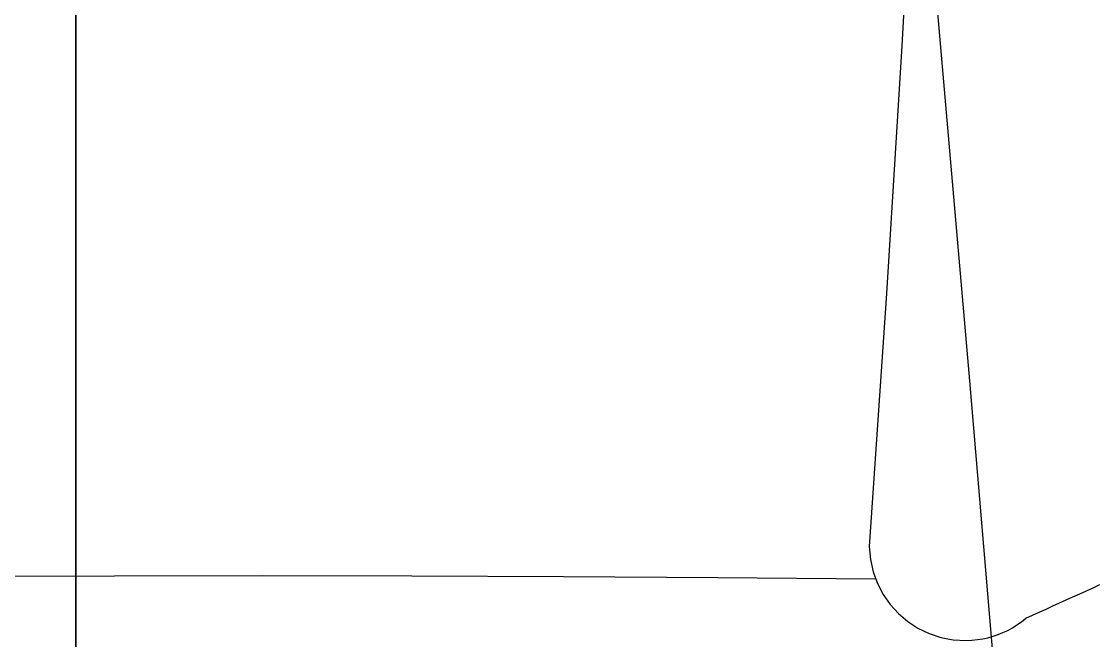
# Model space of a CAD drawing. Extents: x 11992 to 29481, y -6727 to 6811.
# Drawn here: x 24578.55 to 24622.31, y 2903.4 to 2928.59 of the extents above; entities that cross this region are included whole.
import ezdxf

# ---------------------------------------------------------------- set-up
doc = ezdxf.new("R2010")
doc.units = 0
doc.header["$MEASUREMENT"] = 0
doc.layers.get('0').update_dxf_attribs({"color": 8, "linetype": 'CONTINUOUS'})
doc.layers.add('zoylight 5回路', color=4, linetype='CONTINUOUS')

msp = doc.modelspace()

# ---------------------------------------------------------------- linework, layer by layer
for p, q in [((24580.771, 3074.054, -2436.529), (24580.771, 2514.462, -2436.529)), ((24614.952, 2937.498, -1636.428), (24614.391, 2927.598, -1636.428)), ((24580.771, 2887.59, -2436.329), (24580.771, 2934.256, -2436.329)), ((24580.771, 2934.256, -2436.329), (24580.771, 2887.59, -2436.329)), ((24580.771, 2887.59, -2428.529), (24580.771, 2934.256, -2428.529)), ((24580.771, 2934.256, -2428.529), (24580.771, 2887.59, -2428.529)), ((24580.771, 2886.924, -2426.529), (24580.771, 2933.257, -2426.529)), ((24580.771, 2933.257, -2426.529), (24580.771, 2886.924, -2426.529)), ((24580.771, 2916.05, -2413.605), (24580.771, 2929.323, -2416.612)), ((24580.771, 2928.593, -1887.596), (24580.771, 2929.293, -1883.469)), ((24580.771, 2928.769, -1793.687), (24580.771, 2928.489, -1795.789)), ((24580.771, 2928.459, -1632.027), (24580.771, 2928.733, -1630.927)), ((24580.771, 2928.68, -2238.746), (24580.771, 2928.43, -2238.965)), ((24580.771, 2928.595, -1887.605), (24580.771, 2927.892, -1891.732)), ((24580.771, 2927.891, -1891.723), (24580.771, 2928.593, -1887.596)), ((24580.771, 2928.489, -1795.789), (24580.771, 2928.209, -1797.891)), ((24580.771, 2928.187, -1633.127), (24580.771, 2928.459, -1632.027)), ((24580.771, 2928.43, -2238.965), (24580.771, 2928.179, -2239.184)), ((24580.771, 2928.209, -1797.891), (24580.771, 2927.93, -1799.993)), ((24580.771, 2927.916, -1634.228), (24580.771, 2928.187, -1633.127)), ((24580.771, 2928.179, -2239.184), (24580.771, 2927.928, -2239.403)), ((24580.771, 2927.93, -1799.993), (24580.771, 2927.651, -1802.096)), ((24580.771, 2927.928, -2239.403), (24580.771, 2927.677, -2239.622)), ((24580.771, 2927.647, -1635.33), (24580.771, 2927.916, -1634.228)), ((24580.771, 2927.892, -1891.732), (24580.771, 2927.186, -1895.857)), ((24580.771, 2927.185, -1895.848), (24580.771, 2927.891, -1891.723)), ((24580.771, 2927.677, -2239.622), (24580.771, 2927.426, -2239.84)), ((24580.771, 2927.651, -1802.096), (24580.771, 2927.372, -1804.198)), ((24580.771, 2927.38, -1636.433), (24580.771, 2927.647, -1635.33)), ((24614.391, 2927.598, -1636.428), (24613.763, 2917.521, -1636.428)), ((24580.771, 2927.426, -2239.84), (24580.771, 2927.175, -2240.058)), ((24580.771, 2927.115, -1637.537), (24580.771, 2927.38, -1636.433)), ((24580.771, 2927.372, -1804.198), (24580.771, 2926.817, -1808.402)), ((24580.771, 2927.186, -1895.857), (24580.771, 2926.477, -1899.982)), ((24580.771, 2926.475, -1899.974), (24580.771, 2927.185, -1895.848)), ((24580.771, 2927.175, -2240.058), (24580.771, 2926.923, -2240.276)), ((24580.771, 2926.983, -1638.089), (24580.771, 2927.115, -1637.537)), ((24580.771, 2926.851, -1638.641), (24580.771, 2926.983, -1638.089)), ((24580.771, 2926.923, -2240.276), (24580.771, 2926.671, -2240.493)), ((24580.771, 2926.72, -1639.193), (24580.771, 2926.851, -1638.641)), ((24580.771, 2926.817, -1808.402), (24580.771, 2926.262, -1812.607)), ((24580.771, 2926.589, -1639.746), (24580.771, 2926.72, -1639.193)), ((24580.771, 2926.671, -2240.493), (24580.771, 2926.418, -2240.71)), ((24580.771, 2926.458, -1640.298), (24580.771, 2926.589, -1639.746)), ((24580.771, 2926.477, -1899.982), (24580.771, 2925.763, -1904.107)), ((24580.771, 2925.762, -1904.099), (24580.771, 2926.475, -1899.974)), ((24580.771, 2926.328, -1640.85), (24580.771, 2926.458, -1640.298)), ((24580.771, 2926.418, -2240.71), (24580.771, 2926.166, -2240.927)), ((24580.771, 2926.198, -1641.403), (24580.771, 2926.328, -1640.85)), ((24580.771, 2926.262, -1812.607), (24580.771, 2925.707, -1816.812)), ((24580.771, 2926.069, -1641.956), (24580.771, 2926.198, -1641.403)), ((24580.771, 2926.166, -2240.927), (24580.771, 2925.914, -2241.143)), ((24580.771, 2925.94, -1642.509), (24580.771, 2926.069, -1641.956)), ((24580.771, 2925.812, -1643.062), (24580.771, 2925.94, -1642.509)), ((24580.771, 2925.914, -2241.143), (24580.771, 2925.661, -2241.358)), ((24580.771, 2925.684, -1643.615), (24580.771, 2925.812, -1643.062)), ((24580.771, 2925.763, -1904.107), (24580.771, 2925.045, -1908.231)), ((24580.771, 2925.043, -1908.223), (24580.771, 2925.762, -1904.099)), ((24580.771, 2925.707, -1816.812), (24580.771, 2925.152, -1821.017)), ((24580.771, 2925.556, -1644.169), (24580.771, 2925.684, -1643.615)), ((24580.771, 2925.661, -2241.358), (24580.771, 2925.409, -2241.574)), ((24580.771, 2925.492, -1644.445), (24580.771, 2925.556, -1644.169)), ((24580.771, 2925.429, -1644.722), (24580.771, 2925.492, -1644.445)), ((24580.771, 2925.365, -1644.999), (24580.771, 2925.429, -1644.722)), ((24580.771, 2925.409, -2241.574), (24580.771, 2925.156, -2241.788)), ((24580.771, 2925.301, -1645.276), (24580.771, 2925.365, -1644.999)), ((24580.771, 2925.238, -1645.553), (24580.771, 2925.301, -1645.276)), ((24580.771, 2925.175, -1645.83), (24580.771, 2925.238, -1645.553)), ((24580.771, 2925.112, -1646.107), (24580.771, 2925.175, -1645.83)), ((24580.771, 2925.156, -2241.788), (24580.771, 2924.903, -2242.003)), ((24580.771, 2925.152, -1821.017), (24580.771, 2924.597, -1825.221)), ((24580.771, 2925.049, -1646.384), (24580.771, 2925.112, -1646.107)), ((24580.771, 2924.986, -1646.661), (24580.771, 2925.049, -1646.384)), ((24580.771, 2925.045, -1908.231), (24580.771, 2924.322, -1912.353)), ((24580.771, 2924.32, -1912.347), (24580.771, 2925.043, -1908.223)), ((24580.771, 2924.924, -1646.938), (24580.771, 2924.986, -1646.661)), ((24580.771, 2924.861, -1647.215), (24580.771, 2924.924, -1646.938)), ((24580.771, 2924.903, -2242.003), (24580.771, 2924.649, -2242.218)), ((24580.771, 2924.798, -1647.492), (24580.771, 2924.861, -1647.215)), ((24580.771, 2924.736, -1647.769), (24580.771, 2924.798, -1647.492)), ((24580.771, 2924.673, -1648.046), (24580.771, 2924.736, -1647.769)), ((24580.771, 2924.611, -1648.323), (24580.771, 2924.673, -1648.046)), ((24580.771, 2924.649, -2242.218), (24580.771, 2924.395, -2242.432)), ((24580.771, 2924.549, -1648.6), (24580.771, 2924.611, -1648.323)), ((24580.771, 2924.597, -1825.221), (24580.771, 2924.041, -1829.426)), ((24580.771, 2924.487, -1648.878), (24580.771, 2924.549, -1648.6)), ((24580.771, 2924.425, -1649.155), (24580.771, 2924.487, -1648.878)), ((24580.771, 2924.363, -1649.432), (24580.771, 2924.425, -1649.155)), ((24580.771, 2924.395, -2242.432), (24580.771, 2924.142, -2242.645)), ((24580.771, 2924.301, -1649.71), (24580.771, 2924.363, -1649.432)), ((24580.771, 2924.322, -1912.353), (24580.771, 2923.958, -1914.415)), ((24580.771, 2923.956, -1914.408), (24580.771, 2924.32, -1912.347)), ((24580.771, 2924.239, -1649.987), (24580.771, 2924.301, -1649.71)), ((24580.771, 2924.177, -1650.264), (24580.771, 2924.239, -1649.987)), ((24580.771, 2924.116, -1650.542), (24580.771, 2924.177, -1650.264)), ((24580.771, 2924.142, -2242.645), (24580.771, 2923.887, -2242.859)), ((24580.771, 2924.054, -1650.819), (24580.771, 2924.116, -1650.542)), ((24580.771, 2923.808, -1651.929), (24580.771, 2924.054, -1650.819)), ((24580.771, 2924.041, -1829.426), (24580.771, 2923.483, -1833.63)), ((24580.771, 2923.958, -1914.415), (24580.771, 2923.593, -1916.476)), ((24580.771, 2923.592, -1916.469), (24580.771, 2923.956, -1914.408)), ((24580.771, 2923.887, -2242.859), (24580.771, 2923.633, -2243.072)), ((24580.771, 2923.563, -1653.039), (24580.771, 2923.808, -1651.929)), ((24580.771, 2923.633, -2243.072), (24580.771, 2923.378, -2243.285)), ((24580.771, 2923.593, -1916.476), (24580.771, 2923.227, -1918.537)), ((24580.771, 2923.226, -1918.53), (24580.771, 2923.592, -1916.469)), ((24580.771, 2923.319, -1654.15), (24580.771, 2923.563, -1653.039)), ((24580.771, 2923.483, -1833.63), (24580.771, 2922.923, -1837.834)), ((24580.771, 2923.378, -2243.285), (24580.771, 2923.123, -2243.497)), ((24580.771, 2923.076, -1655.26), (24580.771, 2923.319, -1654.15)), ((24580.771, 2923.227, -1918.537), (24580.771, 2922.86, -1920.597)), ((24580.771, 2922.858, -1920.59), (24580.771, 2923.226, -1918.53)), ((24580.771, 2923.123, -2243.497), (24580.771, 2922.868, -2243.709)), ((24580.771, 2922.833, -1656.371), (24580.771, 2923.076, -1655.26)), ((24580.771, 2922.923, -1837.834), (24580.771, 2922.361, -1842.038)), ((24580.771, 2922.868, -2243.709), (24580.771, 2922.613, -2243.92)), ((24580.771, 2922.86, -1920.597), (24580.771, 2922.491, -1922.658)), ((24580.771, 2922.489, -1922.65), (24580.771, 2922.858, -1920.59)), ((24580.771, 2922.592, -1657.482), (24580.771, 2922.833, -1656.371)), ((24580.771, 2922.613, -2243.92), (24580.771, 2922.358, -2244.131)), ((24580.771, 2922.352, -1658.593), (24580.771, 2922.592, -1657.482)), ((24580.771, 2922.491, -1922.658), (24580.771, 2922.12, -1924.718)), ((24580.771, 2922.119, -1924.71), (24580.771, 2922.489, -1922.65)), ((24580.771, 2922.361, -1842.038), (24580.771, 2921.797, -1846.242)), ((24580.771, 2922.358, -2244.131), (24580.771, 2922.102, -2244.342)), ((24580.771, 2922.112, -1659.705), (24580.771, 2922.352, -1658.593)), ((24580.771, 2922.12, -1924.718), (24580.771, 2921.748, -1926.778)), ((24580.771, 2921.747, -1926.769), (24580.771, 2922.119, -1924.71)), ((24580.771, 2921.874, -1660.817), (24580.771, 2922.112, -1659.705)), ((24580.771, 2922.102, -2244.342), (24580.771, 2921.847, -2244.552)), ((24580.771, 2921.636, -1661.929), (24580.771, 2921.874, -1660.817)), ((24580.771, 2921.847, -2244.552), (24580.771, 2921.59, -2244.762)), ((24580.771, 2921.797, -1846.242), (24580.771, 2921.229, -1850.445)), ((24580.771, 2921.748, -1926.778), (24580.771, 2921.374, -1928.837)), ((24580.771, 2921.373, -1928.829), (24580.771, 2921.747, -1926.769)), ((24580.771, 2921.399, -1663.042), (24580.771, 2921.636, -1661.929)), ((24580.771, 2921.59, -2244.762), (24580.771, 2921.334, -2244.972)), ((24580.771, 2921.163, -1664.154), (24580.771, 2921.399, -1663.042)), ((24580.771, 2921.374, -1928.837), (24580.771, 2920.999, -1930.896)), ((24580.771, 2920.998, -1930.888), (24580.771, 2921.373, -1928.829)), ((24580.771, 2921.334, -2244.972), (24580.771, 2921.078, -2245.181)), ((24580.771, 2921.229, -1850.445), (24580.771, 2920.658, -1854.648)), ((24580.771, 2920.694, -1666.386), (24580.771, 2921.163, -1664.154)), ((24580.771, 2921.078, -2245.181), (24580.771, 2920.821, -2245.39)), ((24580.771, 2920.999, -1930.896), (24580.771, 2920.622, -1932.955)), ((24580.771, 2920.621, -1932.947), (24580.771, 2920.998, -1930.888)), ((24580.771, 2920.821, -2245.39), (24580.771, 2920.564, -2245.599)), ((24580.771, 2920.228, -1668.618), (24580.771, 2920.694, -1666.386)), ((24580.771, 2920.658, -1854.648), (24580.771, 2920.082, -1858.85)), ((24580.771, 2920.622, -1932.955), (24580.771, 2920.243, -1935.013)), ((24580.771, 2920.242, -1935.005), (24580.771, 2920.621, -1932.947)), ((24580.771, 2920.564, -2245.599), (24580.771, 2920.306, -2245.807)), ((24580.771, 2920.306, -2245.807), (24580.771, 2920.048, -2246.015)), ((24580.771, 2920.243, -1935.013), (24580.771, 2919.863, -1937.071)), ((24580.771, 2919.861, -1937.064), (24580.771, 2920.242, -1935.005)), ((24580.771, 2919.765, -1670.85), (24580.771, 2920.228, -1668.618)), ((24580.771, 2920.082, -1858.85), (24580.771, 2919.503, -1863.051)), ((24580.771, 2920.048, -2246.015), (24580.771, 2919.791, -2246.223)), ((24580.771, 2919.863, -1937.071), (24580.771, 2919.48, -1939.128)), ((24580.771, 2919.479, -1939.122), (24580.771, 2919.861, -1937.064)), ((24580.771, 2919.791, -2246.223), (24580.771, 2919.533, -2246.43)), ((24580.771, 2919.306, -1673.081), (24580.771, 2919.765, -1670.85)), ((24580.771, 2919.533, -2246.43), (24580.771, 2919.275, -2246.636)), ((24580.771, 2919.503, -1863.051), (24580.771, 2918.919, -1867.252)), ((24580.771, 2919.48, -1939.128), (24580.771, 2919.096, -1941.185)), ((24580.771, 2919.094, -1941.18), (24580.771, 2919.479, -1939.122)), ((24580.771, 2918.851, -1675.313), (24580.771, 2919.306, -1673.081)), ((24580.771, 2919.275, -2246.636), (24580.771, 2919.017, -2246.842)), ((24580.771, 2919.096, -1941.185), (24580.771, 2918.71, -1943.242)), ((24580.771, 2918.708, -1943.237), (24580.771, 2919.094, -1941.18)), ((24580.771, 2919.017, -2246.842), (24580.771, 2918.759, -2247.048)), ((24580.771, 2918.919, -1867.252), (24580.771, 2918.329, -1871.452)), ((24580.771, 2918.399, -1677.546), (24580.771, 2918.851, -1675.313)), ((24580.771, 2918.759, -2247.048), (24580.771, 2918.5, -2247.254)), ((24580.771, 2918.71, -1943.242), (24580.771, 2918.322, -1945.299)), ((24580.771, 2918.32, -1945.294), (24580.771, 2918.708, -1943.237)), ((24580.771, 2918.5, -2247.254), (24580.771, 2918.241, -2247.459)), ((24580.771, 2917.949, -1679.779), (24580.771, 2918.399, -1677.546)), ((24580.771, 2918.329, -1871.452), (24580.771, 2917.734, -1875.651)), ((24580.771, 2918.322, -1945.299), (24580.771, 2917.931, -1947.355)), ((24580.771, 2917.93, -1947.35), (24580.771, 2918.32, -1945.294)), ((24580.771, 2918.241, -2247.459), (24580.771, 2917.982, -2247.664)), ((24580.771, 2917.982, -2247.664), (24580.771, 2917.723, -2247.869)), ((24580.771, 2917.503, -1682.013), (24580.771, 2917.949, -1679.779)), ((24580.771, 2917.931, -1947.355), (24580.771, 2917.539, -1949.411)), ((24580.771, 2917.537, -1949.405), (24580.771, 2917.93, -1947.35)), ((24580.771, 2917.734, -1875.651), (24580.771, 2917.133, -1879.849)), ((24580.771, 2917.723, -2247.869), (24580.771, 2917.463, -2248.073)), ((24580.771, 2917.539, -1949.411), (24580.771, 2917.144, -1951.467)), ((24580.771, 2917.143, -1951.461), (24580.771, 2917.537, -1949.405)), ((24613.763, 2917.521, -1636.428), (24613.067, 2907.222, -1636.428)), ((24580.771, 2917.06, -1684.248), (24580.771, 2917.503, -1682.013)), ((24580.771, 2917.463, -2248.073), (24580.771, 2917.203, -2248.277)), ((24580.771, 2917.203, -2248.277), (24580.771, 2916.943, -2248.481)), ((24580.771, 2917.144, -1951.467), (24580.771, 2916.747, -1953.522)), ((24580.771, 2916.746, -1953.515), (24580.771, 2917.143, -1951.461)), ((24580.771, 2917.133, -1879.849), (24580.771, 2916.526, -1884.047)), ((24580.771, 2916.62, -1686.485), (24580.771, 2917.06, -1684.248)), ((24580.771, 2916.943, -2248.481), (24580.771, 2916.683, -2248.684)), ((24580.771, 2916.747, -1953.522), (24580.771, 2916.347, -1955.577)), ((24580.771, 2916.346, -1955.569), (24580.771, 2916.746, -1953.515)), ((24580.771, 2916.683, -2248.684), (24580.771, 2916.423, -2248.886)), ((24580.771, 2916.182, -1688.722), (24580.771, 2916.62, -1686.485)), ((24580.771, 2916.526, -1884.047), (24580.771, 2915.912, -1888.243)), ((24580.771, 2916.423, -2248.886), (24580.771, 2916.163, -2249.088)), ((24580.771, 2916.347, -1955.577), (24580.771, 2915.946, -1957.631)), ((24580.771, 2915.945, -1957.623), (24580.771, 2916.346, -1955.569)), ((24580.771, 2915.748, -1690.961), (24580.771, 2916.182, -1688.722)), ((24580.771, 2916.163, -2249.088), (24580.771, 2915.902, -2249.29)), ((24580.771, 2903.437, -2410.065), (24580.771, 2916.05, -2413.605)), ((24580.771, 2915.946, -1957.631), (24580.771, 2915.541, -1959.685)), ((24580.771, 2915.541, -1959.677), (24580.771, 2915.945, -1957.623)), ((24580.771, 2915.912, -1888.243), (24580.771, 2915.29, -1892.439)), ((24580.771, 2915.902, -2249.29), (24580.771, 2915.641, -2249.491)), ((24580.771, 2915.314, -1693.209), (24580.771, 2915.748, -1690.961)), ((24580.771, 2915.641, -2249.491), (24580.771, 2915.38, -2249.692)), ((24580.771, 2915.134, -1961.73), (24580.771, 2915.541, -1959.677)), ((24580.771, 2915.541, -1959.685), (24580.771, 2915.134, -1961.738)), ((24580.771, 2915.38, -2249.692), (24580.771, 2915.118, -2249.893)), ((24580.771, 2914.883, -1695.455), (24580.771, 2915.314, -1693.209)), ((24580.771, 2915.29, -1892.439), (24580.771, 2914.661, -1896.633)), ((24580.771, 2914.313, -1965.835), (24580.771, 2915.134, -1961.73)), ((24580.771, 2915.134, -1961.738), (24580.771, 2914.313, -1965.842)), ((24580.771, 2915.118, -2249.893), (24580.771, 2914.857, -2250.094)), ((24580.771, 2914.455, -1697.701), (24580.771, 2914.883, -1695.455)), ((24580.771, 2914.857, -2250.094), (24580.771, 2914.594, -2250.294)), ((24580.771, 2914.661, -1896.633), (24580.771, 2914.024, -1900.827)), ((24580.771, 2914.594, -2250.294), (24580.771, 2914.332, -2250.493)), ((24580.771, 2914.03, -1699.947), (24580.771, 2914.455, -1697.701)), ((24580.771, 2914.332, -2250.493), (24580.771, 2914.069, -2250.693)), ((24580.771, 2913.481, -1969.938), (24580.771, 2914.313, -1965.835)), ((24580.771, 2914.313, -1965.842), (24580.771, 2913.481, -1969.945)), ((24580.771, 2914.069, -2250.693), (24580.771, 2913.806, -2250.892)), ((24580.771, 2913.607, -1702.193), (24580.771, 2914.03, -1699.947)), ((24580.771, 2914.024, -1900.827), (24580.771, 2913.379, -1905.019)), ((24580.771, 2913.806, -2250.892), (24580.771, 2913.544, -2251.09)), ((24580.771, 2913.187, -1704.439), (24580.771, 2913.607, -1702.193)), ((24580.771, 2913.544, -2251.09), (24580.771, 2913.281, -2251.288)), ((24580.771, 2912.638, -1974.039), (24580.771, 2913.481, -1969.938)), ((24580.771, 2913.481, -1969.945), (24580.771, 2912.638, -1974.045)), ((24580.771, 2913.379, -1905.019), (24580.771, 2913.053, -1907.115)), ((24580.771, 2913.281, -2251.288), (24580.771, 2913.018, -2251.485)), ((24580.771, 2912.768, -1706.685), (24580.771, 2913.187, -1704.439)), ((24580.771, 2913.053, -1907.115), (24580.771, 2912.725, -1909.21)), ((24580.771, 2913.018, -2251.485), (24580.771, 2912.755, -2251.683)), ((24580.771, 2912.352, -1708.931), (24580.771, 2912.768, -1706.685)), ((24580.771, 2912.755, -2251.683), (24580.771, 2912.491, -2251.879)), ((24580.771, 2912.725, -1909.21), (24580.771, 2912.395, -1911.305)), ((24580.771, 2911.783, -1978.137), (24580.771, 2912.638, -1974.039)), ((24580.771, 2912.638, -1974.045), (24580.771, 2911.784, -1978.143)), ((24580.771, 2912.491, -2251.879), (24580.771, 2912.228, -2252.076)), ((24580.771, 2912.395, -1911.305), (24580.771, 2912.062, -1913.399)), ((24580.771, 2911.938, -1711.178), (24580.771, 2912.352, -1708.931)), ((24580.771, 2912.228, -2252.076), (24580.771, 2911.964, -2252.272)), ((24580.771, 2912.062, -1913.399), (24580.771, 2911.727, -1915.493)), ((24580.771, 2911.964, -2252.272), (24580.771, 2911.699, -2252.468)), ((24580.771, 2911.525, -1713.426), (24580.771, 2911.938, -1711.178)), ((24580.771, 2911.784, -1978.143), (24580.771, 2910.916, -1982.238)), ((24580.771, 2910.916, -1982.233), (24580.771, 2911.783, -1978.137)), ((24580.771, 2911.727, -1915.493), (24580.771, 2911.39, -1917.586)), ((24580.771, 2911.699, -2252.468), (24580.771, 2911.435, -2252.663)), ((24580.771, 2911.114, -1715.676), (24580.771, 2911.525, -1713.426)), ((24580.771, 2911.435, -2252.663), (24580.771, 2911.17, -2252.858)), ((24580.771, 2911.39, -1917.586), (24580.771, 2911.05, -1919.679)), ((24580.771, 2911.17, -2252.858), (24580.771, 2910.905, -2253.053)), ((24580.771, 2910.705, -1717.926), (24580.771, 2911.114, -1715.676)), ((24580.771, 2911.05, -1919.679), (24580.771, 2910.707, -1921.772)), ((24580.771, 2910.036, -1986.326), (24580.771, 2910.916, -1982.233)), ((24580.771, 2910.916, -1982.238), (24580.771, 2910.036, -1986.331)), ((24580.771, 2910.905, -2253.053), (24580.771, 2910.64, -2253.247)), ((24580.771, 2910.707, -1921.772), (24580.771, 2910.362, -1923.864)), ((24580.771, 2910.296, -1720.182), (24580.771, 2910.705, -1717.926)), ((24580.771, 2910.64, -2253.247), (24580.771, 2910.375, -2253.441)), ((24580.771, 2910.375, -2253.441), (24580.771, 2910.109, -2253.634)), ((24580.771, 2910.362, -1923.864), (24580.771, 2910.014, -1925.956)), ((24580.771, 2909.889, -1722.438), (24580.771, 2910.296, -1720.182)), ((24580.771, 2910.109, -2253.634), (24580.771, 2909.844, -2253.827)), ((24580.771, 2909.142, -1990.415), (24580.771, 2910.036, -1986.326)), ((24580.771, 2910.036, -1986.331), (24580.771, 2909.143, -1990.421)), ((24580.771, 2910.014, -1925.956), (24580.771, 2909.664, -1928.048)), ((24580.771, 2909.483, -1724.693), (24580.771, 2909.889, -1722.438)), ((24580.771, 2909.844, -2253.827), (24580.771, 2909.578, -2254.019)), ((24580.771, 2909.664, -1928.048), (24580.771, 2909.31, -1930.139)), ((24580.771, 2909.578, -2254.019), (24580.771, 2909.311, -2254.212)), ((24580.771, 2909.079, -1726.947), (24580.771, 2909.483, -1724.693)), ((24580.771, 2909.311, -2254.212), (24580.771, 2909.045, -2254.403)), ((24580.771, 2909.31, -1930.139), (24580.771, 2908.954, -1932.23)), ((24580.771, 2909.143, -1990.421), (24580.771, 2908.235, -1994.507)), ((24580.771, 2908.235, -1994.502), (24580.771, 2909.142, -1990.415)), ((24580.771, 2908.676, -1729.201), (24580.771, 2909.079, -1726.947)), ((24580.771, 2909.045, -2254.403), (24580.771, 2908.778, -2254.595)), ((24580.771, 2908.954, -1932.23), (24580.771, 2908.595, -1934.32)), ((24580.771, 2908.778, -2254.595), (24580.771, 2908.511, -2254.786)), ((24580.771, 2908.275, -1731.455), (24580.771, 2908.676, -1729.201)), ((24580.771, 2908.595, -1934.32), (24580.771, 2908.232, -1936.409)), ((24580.771, 2908.511, -2254.786), (24580.771, 2908.243, -2254.976)), ((24580.771, 2907.874, -1733.709), (24580.771, 2908.275, -1731.455)), ((24580.771, 2908.243, -2254.976), (24580.771, 2907.976, -2255.167)), ((24580.771, 2907.313, -1998.586), (24580.771, 2908.235, -1994.502)), ((24580.771, 2908.235, -1994.507), (24580.771, 2907.313, -1998.591)), ((24580.771, 2908.232, -1936.409), (24580.771, 2907.867, -1938.498)), ((24580.771, 2907.976, -2255.167), (24580.771, 2907.708, -2255.357)), ((24580.771, 2907.474, -1735.963), (24580.771, 2907.874, -1733.709)), ((24580.771, 2907.867, -1938.498), (24580.771, 2907.499, -1940.587)), ((24580.771, 2907.708, -2255.357), (24580.771, 2907.439, -2255.546)), ((24580.771, 2907.499, -1940.587), (24580.771, 2907.127, -1942.674)), ((24580.771, 2907.076, -1738.218), (24580.771, 2907.474, -1735.963)), ((24580.771, 2907.439, -2255.546), (24580.771, 2907.171, -2255.735)), ((24580.771, 2906.376, -2002.666), (24580.771, 2907.313, -1998.586)), ((24580.771, 2907.313, -1998.591), (24580.771, 2906.376, -2002.671)), ((24580.771, 2907.171, -2255.735), (24580.771, 2906.903, -2255.924)), ((24580.771, 2907.127, -1942.674), (24580.771, 2906.752, -1944.762)), ((24580.771, 2906.677, -1740.473), (24580.771, 2907.076, -1738.218)), ((24613.067, 2907.222, -1636.428), (24613.112, 2906.696, -1636.428)), ((24580.771, 2906.903, -2255.924), (24580.771, 2906.635, -2256.112)), ((24580.771, 2906.752, -1944.762), (24580.771, 2906.374, -1946.848)), ((24580.771, 2906.28, -1742.728), (24580.771, 2906.677, -1740.473)), ((24580.771, 2906.635, -2256.112), (24580.771, 2906.367, -2256.299)), ((24613.112, 2906.696, -1636.428), (24613.223, 2906.193, -1636.428)), ((24580.771, 2905.423, -2006.742), (24580.771, 2906.376, -2002.666)), ((24580.771, 2906.376, -2002.671), (24580.771, 2905.424, -2006.747)), ((24580.771, 2906.374, -1946.848), (24580.771, 2905.993, -1948.934)), ((24580.771, 2906.367, -2256.299), (24580.771, 2906.098, -2256.487)), ((24580.771, 2905.883, -1744.985), (24580.771, 2906.28, -1742.728)), ((24613.223, 2906.193, -1636.428), (24613.397, 2905.717, -1636.428)), ((24582.337, 2906.026, -1636.428), (24576.337, 2906.006, -1636.428)), ((24580.771, 2906.098, -2256.487), (24580.771, 2905.829, -2256.674)), ((24580.771, 2905.993, -1948.934), (24580.771, 2905.608, -1951.02)), ((24580.771, 2905.485, -1747.244), (24580.771, 2905.883, -1744.985)), ((24580.771, 2905.829, -2256.674), (24580.771, 2905.56, -2256.86)), ((24588.366, 2906.032, -1636.428), (24582.337, 2906.026, -1636.428)), ((24594.45, 2906.022, -1636.428), (24588.366, 2906.032, -1636.428)), ((24600.619, 2905.997, -1636.428), (24594.45, 2906.022, -1636.428)), ((24606.901, 2905.958, -1636.428), (24600.619, 2905.997, -1636.428)), ((24613.323, 2905.904, -1636.428), (24606.901, 2905.958, -1636.428)), ((24613.397, 2905.717, -1636.428), (24613.629, 2905.273, -1636.428)), ((24580.771, 2905.608, -1951.02), (24580.771, 2905.22, -1953.104)), ((24580.771, 2905.56, -2256.86), (24580.771, 2905.29, -2257.046)), ((24580.771, 2905.088, -1749.502), (24580.771, 2905.485, -1747.244)), ((24580.771, 2905.424, -2006.747), (24580.771, 2904.455, -2010.82)), ((24580.771, 2904.455, -2010.815), (24580.771, 2905.423, -2006.742)), ((24580.771, 2905.29, -2257.046), (24580.771, 2905.02, -2257.232)), ((24613.629, 2905.273, -1636.428), (24613.915, 2904.864, -1636.428)), ((24621.356, 2905.178, -1636.428), (24621.63, 2905.302, -1636.428)), ((24621.63, 2905.302, -1636.428), (24621.903, 2905.427, -1636.428)), ((24621.903, 2905.427, -1636.428), (24622.178, 2905.551, -1636.428)), ((24622.178, 2905.551, -1636.428), (24622.451, 2905.675, -1636.428)), ((24580.771, 2905.22, -1953.104), (24580.771, 2904.828, -1955.189)), ((24580.771, 2904.691, -1751.761), (24580.771, 2905.088, -1749.502)), ((24580.771, 2905.02, -2257.232), (24580.771, 2904.75, -2257.418)), ((24580.771, 2904.828, -1955.189), (24580.771, 2904.034, -1959.355)), ((24613.915, 2904.864, -1636.428), (24614.25, 2904.497, -1636.428)), ((24620.534, 2904.806, -1636.428), (24620.808, 2904.93, -1636.428)), ((24620.808, 2904.93, -1636.428), (24621.082, 2905.054, -1636.428)), ((24621.082, 2905.054, -1636.428), (24621.356, 2905.178, -1636.428)), ((24580.771, 2904.75, -2257.418), (24580.771, 2904.48, -2257.603)), ((24580.771, 2904.294, -1754.019), (24580.771, 2904.691, -1751.761)), ((24580.771, 2904.48, -2257.603), (24580.771, 2904.209, -2257.787)), ((24580.771, 2903.964, -2012.85), (24580.771, 2904.455, -2010.815)), ((24580.771, 2904.455, -2010.82), (24580.771, 2903.965, -2012.855)), ((24614.25, 2904.497, -1636.428), (24614.628, 2904.175, -1636.428)), ((24619.438, 2904.309, -1636.428), (24619.712, 2904.433, -1636.428)), ((24619.712, 2904.433, -1636.428), (24619.986, 2904.557, -1636.428)), ((24619.986, 2904.557, -1636.428), (24620.26, 2904.681, -1636.428)), ((24620.26, 2904.681, -1636.428), (24620.534, 2904.806, -1636.428)), ((24580.771, 2903.898, -1756.277), (24580.771, 2904.294, -1754.019)), ((24580.771, 2904.209, -2257.787), (24580.771, 2903.938, -2257.971)), ((24580.771, 2904.034, -1959.355), (24580.771, 2903.224, -1963.518)), ((24580.771, 2903.965, -2012.855), (24580.771, 2903.471, -2014.888)), ((24580.771, 2903.47, -2014.884), (24580.771, 2903.964, -2012.85)), ((24614.628, 2904.175, -1636.428), (24615.045, 2903.904, -1636.428)), ((24618.89, 2903.919, -1636.428), (24619.076, 2904.037, -1636.428)), ((24619.076, 2904.037, -1636.428), (24619.259, 2904.167, -1636.428)), ((24619.259, 2904.167, -1636.428), (24619.438, 2904.309, -1636.428)), ((24580.771, 2903.938, -2257.971), (24580.771, 2903.667, -2258.155)), ((24580.771, 2903.502, -1758.535), (24580.771, 2903.898, -1756.277)), ((24580.771, 2903.667, -2258.155), (24580.771, 2903.396, -2258.338)), ((24615.045, 2903.904, -1636.428), (24615.497, 2903.686, -1636.428)), ((24615.497, 2903.686, -1636.428), (24615.979, 2903.528, -1636.428)), ((24615.979, 2903.528, -1636.428), (24616.486, 2903.433, -1636.428)), ((24617.683, 2903.471, -1636.428), (24617.896, 2903.515, -1636.428)), ((24617.896, 2903.515, -1636.428), (24618.104, 2903.572, -1636.428)), ((24618.104, 2903.572, -1636.428), (24618.307, 2903.641, -1636.428)), ((24618.307, 2903.641, -1636.428), (24618.505, 2903.721, -1636.428)), ((24618.505, 2903.721, -1636.428), (24618.7, 2903.814, -1636.428)), ((24618.7, 2903.814, -1636.428), (24618.89, 2903.919, -1636.428)), ((24580.771, 2903.105, -1760.793), (24580.771, 2903.502, -1758.535)), ((24580.771, 2903.471, -2014.888), (24580.771, 2902.972, -2016.921)), ((24580.771, 2902.971, -2016.916), (24580.771, 2903.47, -2014.884)), ((24580.771, 2891.521, -2405.95), (24580.771, 2903.437, -2410.065)), ((24616.486, 2903.433, -1636.428), (24617.013, 2903.407, -1636.428)), ((24617.013, 2903.407, -1636.428), (24617.241, 2903.416, -1636.428)), ((24617.241, 2903.416, -1636.428), (24617.465, 2903.438, -1636.428)), ((24617.465, 2903.438, -1636.428), (24617.683, 2903.471, -1636.428))]:
    msp.add_line(p, q)
at = {"layer": 'zoylight 5回路', "linetype": 'Continuous'}
msp.add_arc((14919.864, 2083.779), 9732.761, 346.7069053, 20.210333, dxfattribs=at)

doc.saveas('drawing.dxf')
